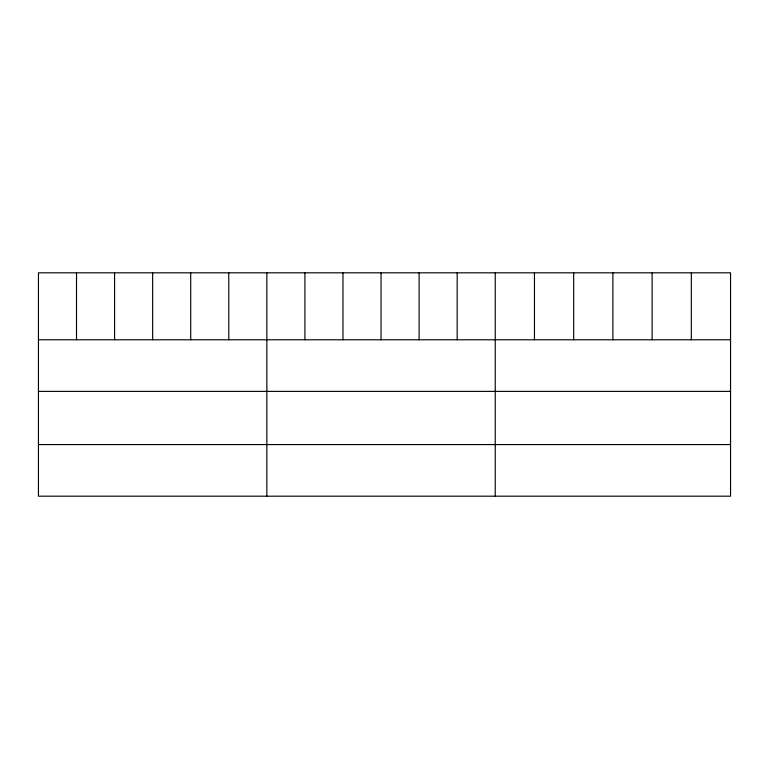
<?xml version="1.0" encoding="UTF-8"?>
<svg xmlns="http://www.w3.org/2000/svg" width="769" height="769" viewBox="0 0 769 769"><rect width="100%" height="100%" fill="white"/><g stroke="black" fill="none" stroke-linecap="round" stroke-linejoin="round"><path stroke-width="1.15" d="M730.55 339.773L730.55 496.188L38.45 496.188L38.45 272.812L730.55 272.812L730.55 339.773L38.45 339.773M38.45 391.392L730.55 391.392M38.45 444.569L730.55 444.569M691.331 272.812L691.331 339.773M652.112 272.812L652.112 339.773M612.893 272.812L612.893 339.773M573.674 272.812L573.674 339.773M534.455 272.812L534.455 339.773M495.236 272.812L495.236 496.188M457.171 272.812L457.171 339.773M419.105 272.812L419.105 339.773M381.039 272.812L381.039 339.773M342.974 272.812L342.974 339.773M304.909 272.812L304.909 339.773M266.843 272.812L266.843 496.188M228.778 272.812L228.778 339.773M190.712 272.812L190.712 339.773M152.647 272.812L152.647 339.773M114.581 272.812L114.581 339.773M76.516 272.812L76.516 339.773"/></g></svg>
